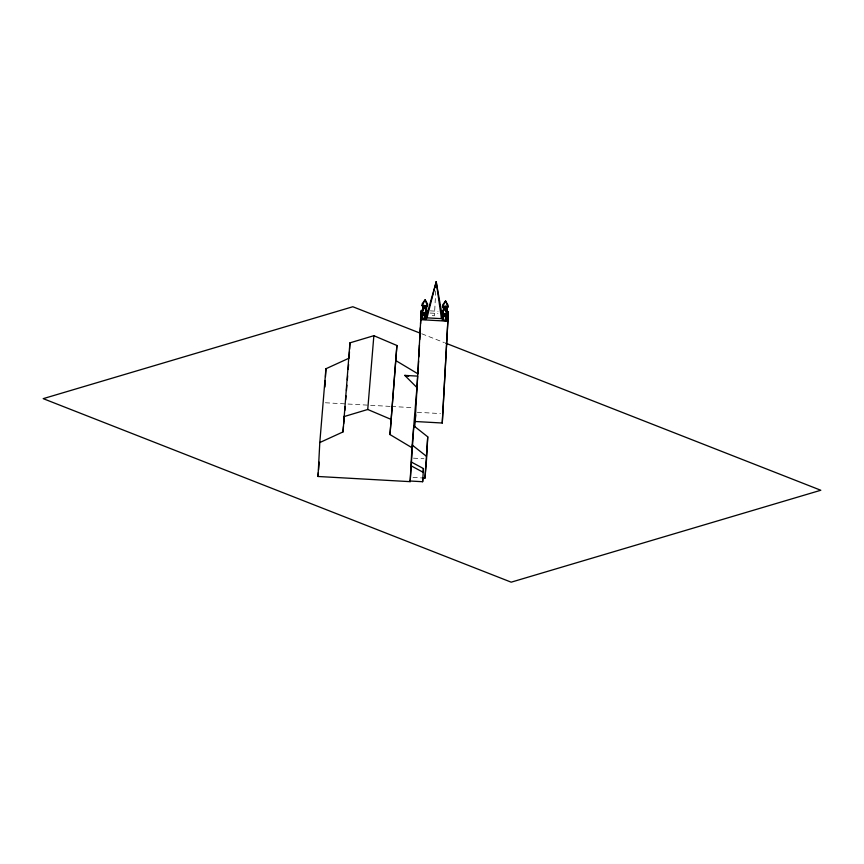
<?xml version="1.0" encoding="UTF-8"?>
<svg xmlns="http://www.w3.org/2000/svg" width="864" height="864" viewBox="0 0 864 864"><rect width="100%" height="100%" fill="white"/><g stroke="black" fill="none" stroke-linecap="round" stroke-linejoin="round"><path stroke-width="0.65" stroke-dasharray="4.32 3.24" d="M435.737 290.974L434.43 315.77L429.613 315.5M430.304 310.867L438.048 311.31M430.045 313.038L437.929 313.481M325.35 402.764L390.118 406.393M391.446 406.469L412.679 407.657M417.226 412.268L440.456 413.575M413.435 458.158L423.954 458.741M413.014 477.446L421.708 477.932M421.826 333.806L444.409 342.662"/><path stroke-width="1.3" d="M423.468 310.057L423.598 305.77M425.617 311.126L426.622 305.705L422.982 305.413L422.69 311.072M444.042 307.195C441.936 308.124 444.96 304.538 447.077 306.763L446.807 312.563M443.632 313.697L443.243 320.425L443.502 313.859M447.088 307.076L446.429 307.789L446.375 306.709M445.867 314.356L446.44 314.852L446.515 314.021M423.565 306.094C422.323 306.569 423.911 306.007 423.004 305.737M443.459 314.269L442.832 314.647L443.459 314.356M426.028 312.876L425.963 313.708L425.39 313.427M442.897 313.826L443.48 314.096M446.494 306.968L446.256 311.429M422.41 312.736L422.766 319.27L422.874 318.038L422.15 317.995L422.042 319.237L425.66 319.432L425.758 318.2M410.216 481.021L422.636 481.723L422.95 477.997L424.98 478.116L426.578 458.892L427.734 436.828L413.813 425.833L410.162 481.648L318.017 476.485L319.799 442.541L325.922 368.755L349.132 358.139L349.466 351.767M324.961 387.029L325.307 380.506M325.512 376.585L325.922 368.755M319.799 442.541L343.008 431.924L349.931 342.857L373.864 335.696L396.911 345.492L389.988 434.56L411.944 447.703L410.162 481.648M349.596 349.229L349.931 342.857M389.988 434.56L396.911 345.492M420.574 323.676L421.265 310.37L415.163 421.502L442.26 423.014L448.373 311.882L445.792 311.742M417.992 372.924L418.619 360.947M418.824 356.951L419.45 344.974M419.731 339.649L420.358 327.672M422.042 319.237L422.442 312.336L426.017 312.649M422.604 314.572L422.939 314.053M422.734 310.964L423.025 305.305M424.462 314.68L423.716 315.036L423.792 313.621L423.068 313.589M425.045 307.649L424.3 308.005L424.213 306.299M424.44 315.068C423.436 312.595 426.416 313.729 424.559 313.708M425.023 308.048L425.736 306.428M425.369 313.675L425.077 319.151L425.682 319.183M425.596 311.062L425.812 306.882M425.66 319.432L426.06 312.541M426.319 311.062L426.6 305.618M426.341 311.17L426.643 305.51M422.636 481.723L423.446 468.558L411.329 462.035M424.98 478.116L427.734 436.828M435.942 287.053L436.212 281.826L441.871 313.697L441.461 318.665L427 317.855L427.41 312.887L436.212 281.826L441.461 318.665M445.5 319.507L446.234 319.345L446.137 320.587L442.519 320.382L442.919 313.481M443.189 312.012L443.502 306.461M443.081 315.716L443.426 315.198M443.999 310.1L444.193 307.541M444.938 315.824L444.193 316.181L444.269 314.777L443.588 314.777M444.787 308.966L444.766 307.498L444.172 307.746M445.705 314.766L445.414 320.544L442.541 320.134M446.159 320.339L445.554 320.306L445.846 314.82M446.17 310.23L446.299 307.735L445.576 307.908M446.137 320.587L446.537 313.686M446.677 308.858L446.418 308.308M446.774 312.422L447.077 306.763M442.26 423.014L448.373 311.882M446.472 307.292L447.044 307.573L446.45 307.368M416.934 387.558L417.679 376.121L404.773 375.397L416.934 387.558L411.944 447.703M318.017 476.485L318.341 472.576M318.557 469.973L319.205 462.164M343.008 431.924L343.451 426.578M343.667 423.911L344.336 415.886M344.779 410.54L345.114 406.534M345.665 399.859L346 395.842M346.442 390.506L346.885 385.16M347.328 379.814L347.663 375.808M348.192 369.49L348.602 364.446M343.807 416.653L367.74 409.482L373.864 335.696M421.47 312.703L421.621 310.846L424.526 306.839L427.043 311.148L426.892 313.006L421.47 312.703L424.526 306.839L426.892 313.006M422.053 305.672L422.204 303.815L425.11 299.808L427.626 304.117L427.475 305.986L422.053 305.672L425.11 299.808L427.475 305.986M422.906 307.238L423.522 307.033M414.731 426.73L415.714 414.86M425.228 313.913L424.937 319.399L422.788 319.064M423.446 468.558L423.133 472.284L411.016 465.75M441.947 313.848L442.109 311.99L445.003 307.984L447.52 312.293L447.368 314.15L441.947 313.848L445.003 307.984L447.368 314.15M442.53 306.828L442.692 304.96L445.586 300.953L448.103 305.273L447.952 307.13L442.53 306.828L445.586 300.953L447.952 307.13M442.519 320.382L442.627 319.14M443.124 313.103L443.826 313.394M443.545 314.734L444.258 314.982M445.057 314.647L444.917 316.213L444.204 315.997M445.522 308.804L445.576 307.789L446.278 307.94M445.554 320.306L446.224 319.594M427 317.855L436.212 281.826M425.099 306.763L425.714 306.644M440.629 311.45L443.21 311.591M446.105 312.271L446.818 312.314M425.52 312.368L426.244 312.412M442.876 313.589L446.494 313.794M422.993 313.038L422.377 313.038L422.971 313.286M424.462 314.788L423.727 314.852L424.451 314.971M444.215 315.889L444.938 315.932M422.129 318.244L422.734 318.276M422.064 318.989L422.669 319.021M420.498 319.669L447.595 321.181M404.773 375.397L408.65 376.25M420.563 333.31L352.814 306.742L43.2 398.65L511.186 582.174L820.8 490.255L445.662 343.148M367.74 409.482L390.787 419.278M396.112 360.763L418.068 373.918M412.214 445.057L426.136 456.052M445.111 314.582L445.662 314.885L445.111 314.582"/></g></svg>
